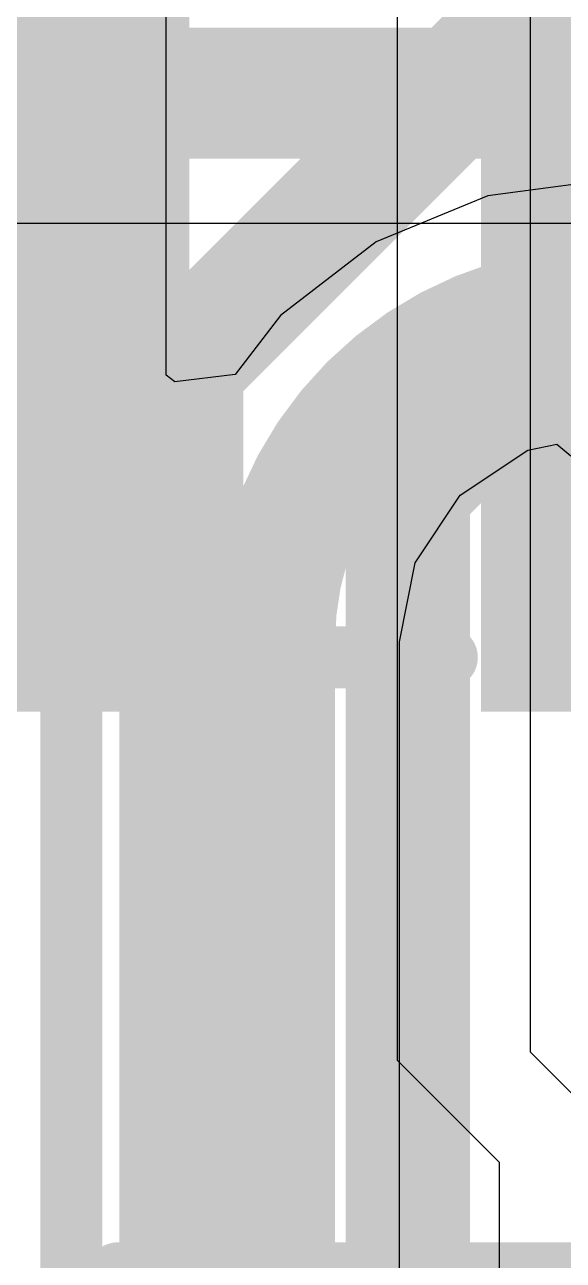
# Model space of a CAD drawing. Header units: inches. Extents: x -6 to 284, y -12 to 154.
# Drawn here: x 37.778 to 38.881, y 16.033 to 18.563 of the extents above; entities that cross this region are included whole.
import ezdxf

# ---------------------------------------------------------------- set-up
doc = ezdxf.new("R2010")
doc.units = ezdxf.units.IN
for name, color, linetype in [('Bottom Layer', 5, 'Continuous'), ('Bottom Overlay', 54, 'Continuous'), ('Bottom Paste', 16, 'Continuous'), ('Bottom Solder', 6, 'Continuous'), ('Drill Drawing', 1, 'Continuous'), ('PWR-1', 156, 'Continuous'), ('PWR-2', 130, 'Continuous'), ('Signal L1', 76, 'Continuous'), ('Top Layer', 1, 'Continuous')]:
    doc.layers.add(name, color=color, linetype=linetype)

# ---------------------------------------------------------------- blocks, each defined once
blk = doc.blocks.new('CSP1_56_1_96_20_B_130')
at = {"layer": 'Bottom Layer'}
h = blk.add_hatch(color=5, dxfattribs=at)
edge = h.paths.add_edge_path()
edge.add_arc((-0.5999987999999999, 0.7999984), 0.127, 0, 360)
h = blk.add_hatch(color=5, dxfattribs=at)
edge = h.paths.add_edge_path()
edge.add_arc((-0.1999996, 0.7999984), 0.127, 0, 360)
h = blk.add_hatch(color=5, dxfattribs=at)
edge = h.paths.add_edge_path()
edge.add_arc((0.20000214, 0.7999984), 0.127, 0, 360)
h = blk.add_hatch(color=5, dxfattribs=at)
edge = h.paths.add_edge_path()
edge.add_arc((0.6000013399999999, 0.7999984), 0.127, 0, 360)
h = blk.add_hatch(color=5, dxfattribs=at)
edge = h.paths.add_edge_path()
edge.add_arc((-0.5999987999999999, 0.3999992), 0.127, 0, 360)
h = blk.add_hatch(color=5, dxfattribs=at)
edge = h.paths.add_edge_path()
edge.add_arc((-0.1999996, 0.3999992), 0.127, 0, 360)
h = blk.add_hatch(color=5, dxfattribs=at)
edge = h.paths.add_edge_path()
edge.add_arc((0.20000214, 0.3999992), 0.127, 0, 360)
h = blk.add_hatch(color=5, dxfattribs=at)
edge = h.paths.add_edge_path()
edge.add_arc((0.6000013399999999, 0.3999992), 0.127, 0, 360)
h = blk.add_hatch(color=5, dxfattribs=at)
edge = h.paths.add_edge_path()
edge.add_arc((-0.5999987999999999, 0), 0.127, 0, 360)
h = blk.add_hatch(color=5, dxfattribs=at)
edge = h.paths.add_edge_path()
edge.add_arc((-0.1999996, 0), 0.127, 0, 360)
h = blk.add_hatch(color=5, dxfattribs=at)
edge = h.paths.add_edge_path()
edge.add_arc((0.20000214, 0), 0.127, 0, 360)
h = blk.add_hatch(color=5, dxfattribs=at)
edge = h.paths.add_edge_path()
edge.add_arc((0.6000013399999999, 0), 0.127, 0, 360)
h = blk.add_hatch(color=5, dxfattribs=at)
edge = h.paths.add_edge_path()
edge.add_arc((-0.5999987999999999, -0.40000174), 0.127, 0, 360)
h = blk.add_hatch(color=5, dxfattribs=at)
edge = h.paths.add_edge_path()
edge.add_arc((-0.1999996, -0.40000174), 0.127, 0, 360)
h = blk.add_hatch(color=5, dxfattribs=at)
edge = h.paths.add_edge_path()
edge.add_arc((0.20000214, -0.40000174), 0.127, 0, 360)
h = blk.add_hatch(color=5, dxfattribs=at)
edge = h.paths.add_edge_path()
edge.add_arc((0.6000013399999999, -0.40000174), 0.127, 0, 360)
h = blk.add_hatch(color=5, dxfattribs=at)
edge = h.paths.add_edge_path()
edge.add_arc((-0.5999987999999999, -0.8000009399999999), 0.127, 0, 360)
h = blk.add_hatch(color=5, dxfattribs=at)
edge = h.paths.add_edge_path()
edge.add_arc((-0.1999996, -0.8000009399999999), 0.127, 0, 360)
h = blk.add_hatch(color=5, dxfattribs=at)
edge = h.paths.add_edge_path()
edge.add_arc((0.20000214, -0.8000009399999999), 0.127, 0, 360)
h = blk.add_hatch(color=5, dxfattribs=at)
edge = h.paths.add_edge_path()
edge.add_arc((0.6000013399999999, -0.8000009399999999), 0.127, 0, 360)
at = {"layer": 'Bottom Paste'}
h = blk.add_hatch(color=16, dxfattribs=at)
edge = h.paths.add_edge_path()
edge.add_arc((-0.5999987999999999, 0.7999984), 0.127, 0, 360)
h = blk.add_hatch(color=16, dxfattribs=at)
edge = h.paths.add_edge_path()
edge.add_arc((-0.1999996, 0.7999984), 0.127, 0, 360)
h = blk.add_hatch(color=16, dxfattribs=at)
edge = h.paths.add_edge_path()
edge.add_arc((0.20000214, 0.7999984), 0.127, 0, 360)
h = blk.add_hatch(color=16, dxfattribs=at)
edge = h.paths.add_edge_path()
edge.add_arc((0.6000013399999999, 0.7999984), 0.127, 0, 360)
h = blk.add_hatch(color=16, dxfattribs=at)
edge = h.paths.add_edge_path()
edge.add_arc((-0.5999987999999999, 0.3999992), 0.127, 0, 360)
h = blk.add_hatch(color=16, dxfattribs=at)
edge = h.paths.add_edge_path()
edge.add_arc((-0.1999996, 0.3999992), 0.127, 0, 360)
h = blk.add_hatch(color=16, dxfattribs=at)
edge = h.paths.add_edge_path()
edge.add_arc((0.20000214, 0.3999992), 0.127, 0, 360)
h = blk.add_hatch(color=16, dxfattribs=at)
edge = h.paths.add_edge_path()
edge.add_arc((0.6000013399999999, 0.3999992), 0.127, 0, 360)
h = blk.add_hatch(color=16, dxfattribs=at)
edge = h.paths.add_edge_path()
edge.add_arc((-0.5999987999999999, 0), 0.127, 0, 360)
h = blk.add_hatch(color=16, dxfattribs=at)
edge = h.paths.add_edge_path()
edge.add_arc((-0.1999996, 0), 0.127, 0, 360)
h = blk.add_hatch(color=16, dxfattribs=at)
edge = h.paths.add_edge_path()
edge.add_arc((0.20000214, 0), 0.127, 0, 360)
h = blk.add_hatch(color=16, dxfattribs=at)
edge = h.paths.add_edge_path()
edge.add_arc((0.6000013399999999, 0), 0.127, 0, 360)
h = blk.add_hatch(color=16, dxfattribs=at)
edge = h.paths.add_edge_path()
edge.add_arc((-0.5999987999999999, -0.40000174), 0.127, 0, 360)
h = blk.add_hatch(color=16, dxfattribs=at)
edge = h.paths.add_edge_path()
edge.add_arc((-0.1999996, -0.40000174), 0.127, 0, 360)
h = blk.add_hatch(color=16, dxfattribs=at)
edge = h.paths.add_edge_path()
edge.add_arc((0.20000214, -0.40000174), 0.127, 0, 360)
h = blk.add_hatch(color=16, dxfattribs=at)
edge = h.paths.add_edge_path()
edge.add_arc((0.6000013399999999, -0.40000174), 0.127, 0, 360)
h = blk.add_hatch(color=16, dxfattribs=at)
edge = h.paths.add_edge_path()
edge.add_arc((-0.5999987999999999, -0.8000009399999999), 0.127, 0, 360)
h = blk.add_hatch(color=16, dxfattribs=at)
edge = h.paths.add_edge_path()
edge.add_arc((-0.1999996, -0.8000009399999999), 0.127, 0, 360)
h = blk.add_hatch(color=16, dxfattribs=at)
edge = h.paths.add_edge_path()
edge.add_arc((0.20000214, -0.8000009399999999), 0.127, 0, 360)
h = blk.add_hatch(color=16, dxfattribs=at)
edge = h.paths.add_edge_path()
edge.add_arc((0.6000013399999999, -0.8000009399999999), 0.127, 0, 360)
at = {"layer": 'Bottom Solder'}
h = blk.add_hatch(color=6, dxfattribs=at)
edge = h.paths.add_edge_path()
edge.add_arc((-0.5999987999999999, 0.7999984), 0.18200116, 0, 360)
h = blk.add_hatch(color=6, dxfattribs=at)
edge = h.paths.add_edge_path()
edge.add_arc((-0.1999996, 0.7999984), 0.18200116, 0, 360)
h = blk.add_hatch(color=6, dxfattribs=at)
edge = h.paths.add_edge_path()
edge.add_arc((0.20000214, 0.7999984), 0.18200116, 0, 360)
h = blk.add_hatch(color=6, dxfattribs=at)
edge = h.paths.add_edge_path()
edge.add_arc((0.6000013399999999, 0.7999984), 0.18200116, 0, 360)
h = blk.add_hatch(color=6, dxfattribs=at)
edge = h.paths.add_edge_path()
edge.add_arc((-0.5999987999999999, 0.3999992), 0.18200116, 0, 360)
h = blk.add_hatch(color=6, dxfattribs=at)
edge = h.paths.add_edge_path()
edge.add_arc((-0.1999996, 0.3999992), 0.18200116, 0, 360)
h = blk.add_hatch(color=6, dxfattribs=at)
edge = h.paths.add_edge_path()
edge.add_arc((0.20000214, 0.3999992), 0.18200116, 0, 360)
h = blk.add_hatch(color=6, dxfattribs=at)
edge = h.paths.add_edge_path()
edge.add_arc((0.6000013399999999, 0.3999992), 0.18200116, 0, 360)
h = blk.add_hatch(color=6, dxfattribs=at)
edge = h.paths.add_edge_path()
edge.add_arc((-0.5999987999999999, 0), 0.18200116, 0, 360)
h = blk.add_hatch(color=6, dxfattribs=at)
edge = h.paths.add_edge_path()
edge.add_arc((-0.1999996, 0), 0.18200116, 0, 360)
h = blk.add_hatch(color=6, dxfattribs=at)
edge = h.paths.add_edge_path()
edge.add_arc((0.20000214, 0), 0.18200116, 0, 360)
h = blk.add_hatch(color=6, dxfattribs=at)
edge = h.paths.add_edge_path()
edge.add_arc((0.6000013399999999, 0), 0.18200116, 0, 360)
h = blk.add_hatch(color=6, dxfattribs=at)
edge = h.paths.add_edge_path()
edge.add_arc((-0.5999987999999999, -0.40000174), 0.18200116, 0, 360)
h = blk.add_hatch(color=6, dxfattribs=at)
edge = h.paths.add_edge_path()
edge.add_arc((-0.1999996, -0.40000174), 0.18200116, 0, 360)
h = blk.add_hatch(color=6, dxfattribs=at)
edge = h.paths.add_edge_path()
edge.add_arc((0.20000214, -0.40000174), 0.18200116, 0, 360)
h = blk.add_hatch(color=6, dxfattribs=at)
edge = h.paths.add_edge_path()
edge.add_arc((0.6000013399999999, -0.40000174), 0.18200116, 0, 360)
h = blk.add_hatch(color=6, dxfattribs=at)
edge = h.paths.add_edge_path()
edge.add_arc((-0.5999987999999999, -0.8000009399999999), 0.18200116, 0, 360)
h = blk.add_hatch(color=6, dxfattribs=at)
edge = h.paths.add_edge_path()
edge.add_arc((-0.1999996, -0.8000009399999999), 0.18200116, 0, 360)
h = blk.add_hatch(color=6, dxfattribs=at)
edge = h.paths.add_edge_path()
edge.add_arc((0.20000214, -0.8000009399999999), 0.18200116, 0, 360)
h = blk.add_hatch(color=6, dxfattribs=at)
edge = h.paths.add_edge_path()
edge.add_arc((0.6000013399999999, -0.8000009399999999), 0.18200116, 0, 360)
at = {"layer": 'Bottom Overlay'}
for points in [[(-0.8382, 1.04139746, 0.127, 0.127, 0), (-0.8382, -0.5841999999999999, 0.127, 0.127, 0)], [(-0.8382, 1.04139746, 0.127, 0.127, 0), (0.8382, 1.04139746, 0.127, 0.127, 0)], [(0.8382, 1.04139746, 0.127, 0.127, 0), (0.8382, -1.0414, 0.127, 0.127, 0)], [(-0.9555988, -0.69840094, 0.127, 0.127, 0), (-0.8285987999999999, -0.82540094, 0.127, 0.127, 0)], [(-0.9555988, -0.69840094, 0.127, 0.127, 0), (-0.9555988, -0.9524009399999999, 0.127, 0.127, 0)], [(-0.8285987999999999, -0.82540094, 0.127, 0.127, 0), (-0.9555988, -0.9524009399999999, 0.127, 0.127, 0)], [(-0.7874, -1.0414, 0.127, 0.127, 0), (0.8382, -1.0414, 0.127, 0.127, 0)]]:
    blk.add_lwpolyline(points, format="xyseb", dxfattribs=at)
for points in [[(-0.86995, 1.04139746, 0.0635, 0.0635, 1), (-0.80645, 1.04139746, 0.0635, 0.0635, 1)], [(-0.86995, 1.04139746, 0.0635, 0.0635, 1), (-0.80645, 1.04139746, 0.0635, 0.0635, 1)], [(0.80645, 1.04139746, 0.0635, 0.0635, 1), (0.86995, 1.04139746, 0.0635, 0.0635, 1)], [(0.80645, 1.04139746, 0.0635, 0.0635, 1), (0.86995, 1.04139746, 0.0635, 0.0635, 1)], [(-0.86995, -0.5841999999999999, 0.0635, 0.0635, 1), (-0.80645, -0.5841999999999999, 0.0635, 0.0635, 1)], [(-0.9873487999999999, -0.69840094, 0.0635, 0.0635, 1), (-0.9238488, -0.69840094, 0.0635, 0.0635, 1)], [(-0.9873487999999999, -0.69840094, 0.0635, 0.0635, 1), (-0.9238488, -0.69840094, 0.0635, 0.0635, 1)], [(-0.8603487999999999, -0.82540094, 0.0635, 0.0635, 1), (-0.7968487999999999, -0.82540094, 0.0635, 0.0635, 1)], [(-0.8603487999999999, -0.82540094, 0.0635, 0.0635, 1), (-0.7968487999999999, -0.82540094, 0.0635, 0.0635, 1)], [(-0.9873487999999999, -0.9524009399999999, 0.0635, 0.0635, 1), (-0.9238488, -0.9524009399999999, 0.0635, 0.0635, 1)], [(-0.9873487999999999, -0.9524009399999999, 0.0635, 0.0635, 1), (-0.9238488, -0.9524009399999999, 0.0635, 0.0635, 1)], [(-0.8191499999999999, -1.0414, 0.0635, 0.0635, 1), (-0.7556499999999999, -1.0414, 0.0635, 0.0635, 1)], [(0.80645, -1.0414, 0.0635, 0.0635, 1), (0.86995, -1.0414, 0.0635, 0.0635, 1)], [(0.80645, -1.0414, 0.0635, 0.0635, 1), (0.86995, -1.0414, 0.0635, 0.0635, 1)]]:
    blk.add_lwpolyline(points, format="xyseb", close=True, dxfattribs=at)
blk = doc.blocks.new('WPN252012HR24MT__B_247')
at = {"layer": 'Bottom Layer'}
for points in [[(-1.2499975, 1.00000054), (-0.3999966599999999, 1.00000054), (-0.3999966599999999, -1.00000054), (-1.2499975, -1.00000054)], [(0.3999966599999999, 1.00000054), (1.2499975, 1.00000054), (1.2499975, -1.00000054), (0.3999966599999999, -1.00000054)]]:
    blk.add_hatch(color=5, dxfattribs=at).paths.add_polyline_path(points)
at = {"layer": 'Bottom Paste'}
for points in [[(-1.2499975, 1.00000054), (-0.3999966599999999, 1.00000054), (-0.3999966599999999, -1.00000054), (-1.2499975, -1.00000054)], [(0.3999966599999999, 1.00000054), (1.2499975, 1.00000054), (1.2499975, -1.00000054), (0.3999966599999999, -1.00000054)]]:
    blk.add_hatch(color=16, dxfattribs=at).paths.add_polyline_path(points)
at = {"layer": 'Bottom Solder'}
for points in [[(-1.3515975, 1.10160054), (-0.29839666, 1.10160054), (-0.29839666, -1.10160054), (-1.3515975, -1.10160054)], [(0.29839666, 1.10160054), (1.3515975, 1.10160054), (1.3515975, -1.10160054), (0.29839666, -1.10160054)]]:
    blk.add_hatch(color=6, dxfattribs=at).paths.add_polyline_path(points)
at = {"layer": 'Bottom Overlay'}
for points in [[(-0.2286, 0.9905999999999999, 0.127, 0.127, 0), (0.2286, 0.9905999999999999, 0.127, 0.127, 0)], [(-0.2286, -0.9905999999999999, 0.127, 0.127, 0), (0.2286, -0.9905999999999999, 0.127, 0.127, 0)]]:
    blk.add_lwpolyline(points, format="xyseb", dxfattribs=at)
for points in [[(-0.26035, 0.9905999999999999, 0.0635, 0.0635, 1), (-0.19685, 0.9905999999999999, 0.0635, 0.0635, 1)], [(0.19685, 0.9905999999999999, 0.0635, 0.0635, 1), (0.26035, 0.9905999999999999, 0.0635, 0.0635, 1)], [(-0.26035, -0.9905999999999999, 0.0635, 0.0635, 1), (-0.19685, -0.9905999999999999, 0.0635, 0.0635, 1)], [(0.19685, -0.9905999999999999, 0.0635, 0.0635, 1), (0.26035, -0.9905999999999999, 0.0635, 0.0635, 1)]]:
    blk.add_lwpolyline(points, format="xyseb", close=True, dxfattribs=at)

msp = doc.modelspace()

# ---------------------------------------------------------------- linework, layer by layer
at = {"layer": 'Bottom Layer'}
for p, q in [((38.54082716, 19.26660612), (38.54083732, 16.44296178)), ((38.81383143999999, 16.4592), (38.81383143999999, 19.26659596)), ((38.908482, 16.36454944), (38.81383143999999, 16.4592)), ((38.54083732, 16.44296178), (38.74948816, 16.23431348)), ((38.74948816, 16.23431348), (38.74948816, 15.35758676))]:
    msp.add_line(p, q, dxfattribs=at)
at = {"layer": 'Drill Drawing'}
for points in [[(38.75683892, 16.02252828, 0.0508, 0.0508, 0), (39.26483892, 16.02252828, 0.0508, 0.0508, 0)], [(38.75683892, 15.51452828, 0.0508, 0.0508, 0), (38.75683892, 16.02252828, 0.0508, 0.0508, 0)]]:
    msp.add_lwpolyline(points, format="xyseb", dxfattribs=at)
msp.add_lwpolyline([(38.74413892, 16.02252828, 0.0254, 0.0254, 1), (38.76953892, 16.02252828, 0.0254, 0.0254, 1)], format="xyseb", close=True, dxfattribs=at)
msp.add_lwpolyline([(38.74413892, 16.02252828, 0.0254, 0.0254, 1), (38.76953892, 16.02252828, 0.0254, 0.0254, 1)], format="xyseb", close=True, dxfattribs=at)
at = {"layer": 'PWR-1'}
msp.add_line((36.9365403, 18.15671756), (40.41502204, 18.15671756), dxfattribs=at)
msp.add_lwpolyline([(36.3491526, 18.41569342, 0.254, 0.254, 0), (40.41502204, 18.41569342, 0.254, 0.254, 0)], format="xyseb", dxfattribs=at)
at = {"layer": 'PWR-2'}
for points in [[(38.09881382, 17.86506206, 0.254, 0.254, 0), (38.75031366, 18.5165619, 0.254, 0.254, 0)], [(38.75031366, 18.5165619, 0.254, 0.254, 0), (55.11819558000001, 18.5165619, 0.254, 0.254, 0)], [(38.5625975, 17.61321598, 0.254, 0.254, 0), (38.94904326, 17.99966174, 0.254, 0.254, 0)], [(38.94904326, 17.99966174, 0.254, 0.254, 0), (46.5527898, 17.99966174, 0.254, 0.254, 0)], [(38.09881382, 9.184520619999999, 0.254, 0.254, 0), (38.09881382, 17.86506206, 0.254, 0.254, 0)], [(38.5625975, 9.48984894, 0.254, 0.254, 0), (38.5625975, 17.61321598, 0.254, 0.254, 0)]]:
    msp.add_lwpolyline(points, format="xyseb", dxfattribs=at)
for points in [[(38.68681366, 18.5165619, 0.127, 0.127, 1), (38.81381365999999, 18.5165619, 0.127, 0.127, 1)], [(38.68681366, 18.5165619, 0.127, 0.127, 1), (38.81381365999999, 18.5165619, 0.127, 0.127, 1)], [(38.88554326, 17.99966174, 0.127, 0.127, 1), (39.01254325999999, 17.99966174, 0.127, 0.127, 1)], [(38.88554326, 17.99966174, 0.127, 0.127, 1), (39.01254325999999, 17.99966174, 0.127, 0.127, 1)], [(38.03531382, 17.86506206, 0.127, 0.127, 1), (38.16231381999999, 17.86506206, 0.127, 0.127, 1)], [(38.03531382, 17.86506206, 0.127, 0.127, 1), (38.16231381999999, 17.86506206, 0.127, 0.127, 1)], [(38.4990975, 17.61321598, 0.127, 0.127, 1), (38.62609749999999, 17.61321598, 0.127, 0.127, 1)], [(38.4990975, 17.61321598, 0.127, 0.127, 1), (38.62609749999999, 17.61321598, 0.127, 0.127, 1)]]:
    msp.add_lwpolyline(points, format="xyseb", close=True, dxfattribs=at)
at = {"layer": 'Signal L1'}
msp.add_lwpolyline([(30.5716178, 18.48583806, 0.14224, 0.14224, 0), (45.83805158, 18.48583806, 0.14224, 0.14224, 0)], format="xyseb", dxfattribs=at)
at = {"layer": 'Top Layer'}
for p, q in [((38.06789947999999, 17.84571742), (38.06789947999999, 18.68698828)), ((38.97120222, 18.24523148), (38.72620144, 18.21297602)), ((38.72620144, 18.21297602), (38.49789862, 18.11840928)), ((38.49789862, 18.11840928), (38.30184872, 17.96797778)), ((38.30184872, 17.96797778), (38.20887201999999, 17.84680454)), ((38.08586998, 17.83156962), (38.06789947999999, 17.84571742)), ((38.20887201999999, 17.84680454), (38.08586998, 17.83156962)), ((38.66997854, 17.59984796), (38.80817994, 17.6921922)), ((38.80817994, 17.6921922), (38.86803758, 17.70409972)), ((38.86803758, 17.70409972), (38.89663036, 17.6804574)), ((38.57763429999999, 17.46164656), (38.66997854, 17.59984796)), ((38.54543726, 17.29978506), (38.57763429999999, 17.46164656)), ((38.5456684, 17.29862428), (38.54543726, 17.29978506)), ((38.5456684, 14.2501747), (38.5456684, 17.29862428))]:
    msp.add_line(p, q, dxfattribs=at)
for points in [[(37.87366822, 6.97179708, 0.127, 0.127, 0), (37.87366822, 18.84857292, 0.127, 0.127, 0)], [(38.28669254, 17.29862428, 0.254, 0.254, -0.4142135623730951), (38.97120222, 17.98313396, 0.254, 0.254, 0)], [(38.97120222, 17.98313396, 0.254, 0.254, 0), (47.84349334, 17.98313396, 0.254, 0.254, 0)], [(38.28669254, 6.851804939999999, 0.254, 0.254, 0), (38.28669254, 17.29862428, 0.254, 0.254, 0)]]:
    msp.add_lwpolyline(points, format="xyseb", dxfattribs=at)
for points in [[(38.90770222, 17.98313396, 0.127, 0.127, 1), (39.03470222, 17.98313396, 0.127, 0.127, 1)], [(38.90770222, 17.98313396, 0.127, 0.127, 1), (39.03470222, 17.98313396, 0.127, 0.127, 1)], [(38.22319254, 17.29862428, 0.127, 0.127, 1), (38.35019253999999, 17.29862428, 0.127, 0.127, 1)], [(38.22319254, 17.29862428, 0.127, 0.127, 1), (38.35019253999999, 17.29862428, 0.127, 0.127, 1)]]:
    msp.add_lwpolyline(points, format="xyseb", close=True, dxfattribs=at)

# ---------------------------------------------------------------- block references
msp.add_blockref('WPN252012HR24MT__B_247', (38.41383478, 18.25834042))
at = {"rotation": 90}
msp.add_blockref('CSP1_56_1_96_20_B_130', (39.01083638, 15.16852948), dxfattribs=at)

doc.saveas('drawing.dxf')
